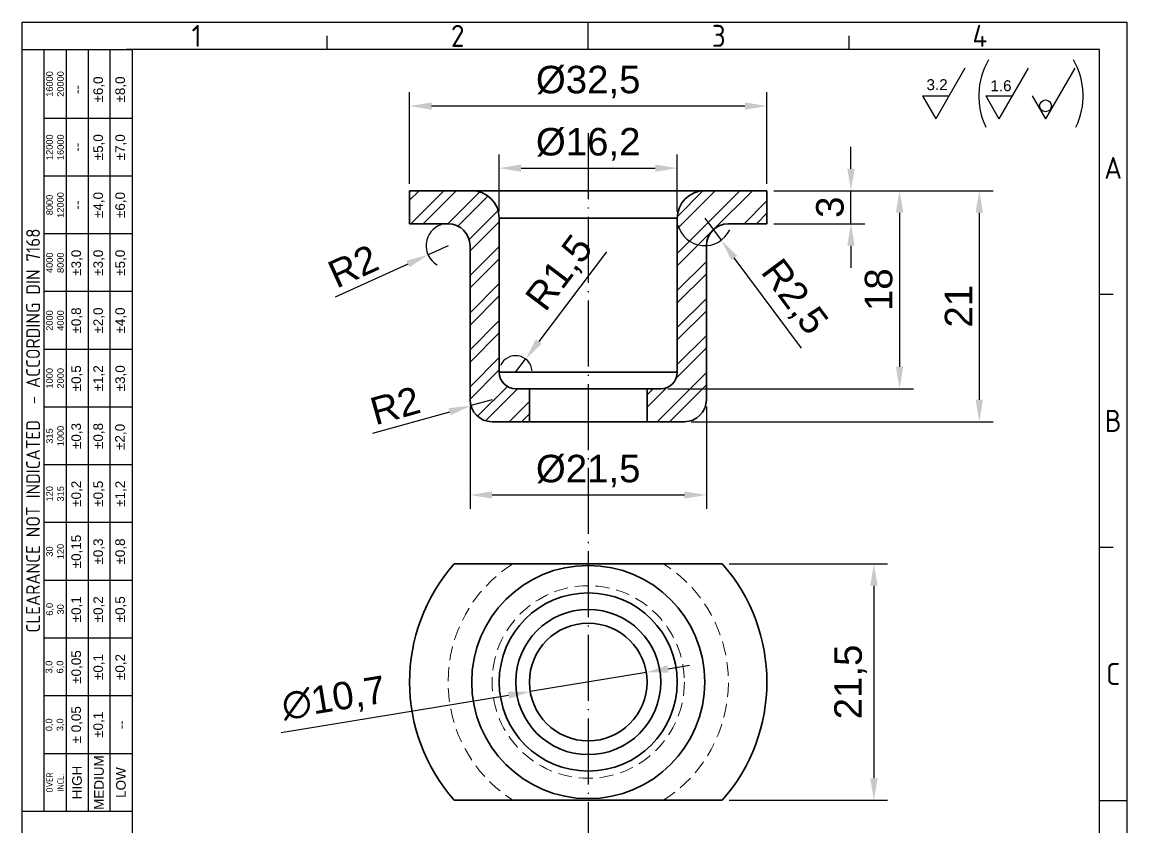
# Model space of a CAD drawing. Header units: millimetres. Extents: x 5006 to 5107, y 1363 to 1504.
# Drawn here: x 5006.1 to 5106.6, y 1430.5 to 1503.6 of the extents above; entities that cross this region are included whole.
import ezdxf
from ezdxf.enums import TextEntityAlignment as Align

# ---------------------------------------------------------------- set-up
doc = ezdxf.new("R2010")
doc.units = ezdxf.units.MM
doc.linetypes.add('ACAD_ISO04W100', pattern=[30, 24, -3, 0, -3])
doc.linetypes.add('HIDDEN', pattern=[1.905, 1.27, -0.635])
for name, color, linetype, lineweight in [('AM_0', 7, 'Continuous', 40), ('AM_4', 1, 'ACAD_ISO04W100', 25), ('AM_5', 3, 'Continuous', 25)]:
    doc.layers.add(name, color=color, linetype=linetype, lineweight=lineweight)
doc.styles.add('ACISOTS', font='isocp.shx', dxfattribs={"height": 1})
doc.styles.get("Standard").update_dxf_attribs({"font": 'arial.ttf'})
doc.dimstyles.new('ISO-25', dxfattribs={"dimtxt": 2.5, "dimasz": 2, "dimexe": 1.25, "dimexo": 0.625, "dimtad": 1, "dimtxsty": 'Standard', "dimcen": 2, "dimadec": 0, "dimazin": 0, "dimtfac": 1, "dimtmove": 0, "dimatfit": 3, "dimfxl": 1, "dimarcsym": 0})

# ---------------------------------------------------------------- blocks, each defined once
blk = doc.blocks.new('*D21')
at = {"layer": 'AM_5', "color": 0, "lineweight": -2, "ltscale": 0.25, "transparency": 16777216}
for p, q in [((5041.38, 1488.94), (5041.38, 1497.27)), ((5073.88, 1488.94), (5073.88, 1497.27)), ((5043.38, 1496.02), (5071.88, 1496.02))]:
    blk.add_line(p, q, dxfattribs=at)
at = {"layer": 'AM_5', "color": 0, "ltscale": 0.25, "transparency": 16777216}
for points in [[(5043.38, 1496.35), (5043.38, 1495.68), (5041.38, 1496.02)], [(5071.88, 1496.35), (5071.88, 1495.68), (5073.88, 1496.02)]]:
    blk.add_solid(points, dxfattribs=at)
at = {"layer": 'Defpoints', "color": 0, "ltscale": 0.25, "transparency": 16777216}
for p in [(5073.88, 1496.02), (5041.38, 1488.32), (5073.88, 1488.32)]:
    blk.add_point(p, dxfattribs=at)
at = {"layer": 'AM_5', "color": 0, "ltscale": 0.25, "transparency": 16777216, "insert": (5057.63, 1498.19), "char_height": 2.5, "attachment_point": 5}
blk.add_mtext('%%C32,5', dxfattribs=at)
blk = doc.blocks.new('*D22')
at = {"layer": 'AM_5', "color": 0, "lineweight": -2, "ltscale": 0.25, "transparency": 16777216}
for p, q in [((5049.53, 1486.44), (5049.53, 1491.62)), ((5065.73, 1486.44), (5065.73, 1491.62)), ((5051.53, 1490.37), (5063.73, 1490.37))]:
    blk.add_line(p, q, dxfattribs=at)
at = {"layer": 'AM_5', "color": 0, "ltscale": 0.25, "transparency": 16777216}
for points in [[(5051.53, 1490.7), (5051.53, 1490.04), (5049.53, 1490.37)], [(5063.73, 1490.7), (5063.73, 1490.04), (5065.73, 1490.37)]]:
    blk.add_solid(points, dxfattribs=at)
at = {"layer": 'Defpoints', "color": 0, "ltscale": 0.25, "transparency": 16777216}
for p in [(5065.73, 1490.37), (5049.53, 1485.82), (5065.73, 1485.82)]:
    blk.add_point(p, dxfattribs=at)
at = {"layer": 'AM_5', "color": 0, "ltscale": 0.25, "transparency": 16777216, "insert": (5057.63, 1492.54), "char_height": 2.5, "attachment_point": 5}
blk.add_mtext('%%C16,2', dxfattribs=at)
blk = doc.blocks.new('*D23')
at = {"layer": 'AM_5', "color": 0, "lineweight": -2, "ltscale": 0.25, "transparency": 16777216}
for p, q in [((5070.45, 1454.41), (5084.87, 1454.41)), ((5083.62, 1452.41), (5083.62, 1434.91)), ((5070.45, 1432.91), (5084.87, 1432.91))]:
    blk.add_line(p, q, dxfattribs=at)
at = {"layer": 'AM_5', "color": 0, "ltscale": 0.25, "transparency": 16777216}
for points in [[(5083.29, 1452.41), (5083.96, 1452.41), (5083.62, 1454.41)], [(5083.29, 1434.91), (5083.96, 1434.91), (5083.62, 1432.91)]]:
    blk.add_solid(points, dxfattribs=at)
at = {"layer": 'Defpoints', "color": 0, "ltscale": 0.25, "transparency": 16777216}
for p in [(5069.82, 1454.41), (5069.82, 1432.91), (5083.62, 1432.91)]:
    blk.add_point(p, dxfattribs=at)
at = {"layer": 'AM_5', "color": 0, "ltscale": 0.25, "transparency": 16777216, "insert": (5081.5, 1443.66), "char_height": 2.5, "attachment_point": 5, "rotation": 90}
blk.add_mtext('21,5', dxfattribs=at)
blk = doc.blocks.new('*D24')
at = {"layer": 'AM_5', "color": 0, "lineweight": -2, "ltscale": 0.25, "transparency": 16777216}
for p, q in [((5046.88, 1468.69), (5046.88, 1459.41)), ((5068.38, 1468.69), (5068.38, 1459.41)), ((5048.88, 1460.66), (5066.38, 1460.66))]:
    blk.add_line(p, q, dxfattribs=at)
at = {"layer": 'AM_5', "color": 0, "ltscale": 0.25, "transparency": 16777216}
for points in [[(5048.88, 1460.99), (5048.88, 1460.33), (5046.88, 1460.66)], [(5066.38, 1460.99), (5066.38, 1460.33), (5068.38, 1460.66)]]:
    blk.add_solid(points, dxfattribs=at)
at = {"layer": 'Defpoints', "color": 0, "ltscale": 0.25, "transparency": 16777216}
for p in [(5046.88, 1469.32), (5068.38, 1469.32), (5068.38, 1460.66)]:
    blk.add_point(p, dxfattribs=at)
at = {"layer": 'AM_5', "color": 0, "ltscale": 0.25, "transparency": 16777216, "insert": (5057.63, 1462.83), "char_height": 2.5, "attachment_point": 5}
blk.add_mtext('%%C21,5', dxfattribs=at)
blk = doc.blocks.new('*D25')
at = {"layer": 'AM_5', "color": 0, "lineweight": -2, "ltscale": 0.25, "transparency": 16777216}
for p, q in [((5062.91, 1444.53), (5052.36, 1442.79)), ((5064.89, 1444.85), (5066.86, 1445.18)), ((5029.69, 1439.06), (5050.38, 1442.47))]:
    blk.add_line(p, q, dxfattribs=at)
at = {"layer": 'AM_5', "color": 0, "ltscale": 0.25, "transparency": 16777216}
for points in [[(5064.83, 1445.18), (5064.94, 1444.52), (5062.91, 1444.53)], [(5050.33, 1442.79), (5050.44, 1442.14), (5052.36, 1442.79)]]:
    blk.add_solid(points, dxfattribs=at)
at = {"layer": 'Defpoints', "color": 0, "ltscale": 0.25, "transparency": 16777216}
for p in [(5062.91, 1444.53), (5052.36, 1442.79)]:
    blk.add_point(p, dxfattribs=at)
at = {"layer": 'AM_5', "color": 0, "ltscale": 0.25, "transparency": 16777216, "insert": (5034.5, 1442.05), "char_height": 2.5, "attachment_point": 5, "rotation": 9.3388}
blk.add_mtext('∅10,7', dxfattribs=at)
blk = doc.blocks.new('*D26')
at = {"layer": 'AM_5', "color": 0, "lineweight": -2, "ltscale": 0.25, "transparency": 16777216}
for p, q in [((5081.53, 1490.32), (5081.53, 1492.32)), ((5074.51, 1488.32), (5082.78, 1488.32)), ((5081.53, 1485.32), (5081.53, 1488.32)), ((5074.51, 1485.32), (5082.78, 1485.32)), ((5081.53, 1483.32), (5081.53, 1481.32))]:
    blk.add_line(p, q, dxfattribs=at)
at = {"layer": 'AM_5', "color": 0, "ltscale": 0.25, "transparency": 16777216}
for points in [[(5081.2, 1490.32), (5081.87, 1490.32), (5081.53, 1488.32)], [(5081.2, 1483.32), (5081.87, 1483.32), (5081.53, 1485.32)]]:
    blk.add_solid(points, dxfattribs=at)
at = {"layer": 'Defpoints', "color": 0, "ltscale": 0.25, "transparency": 16777216}
for p in [(5073.88, 1488.32), (5081.53, 1488.32), (5073.88, 1485.32)]:
    blk.add_point(p, dxfattribs=at)
at = {"layer": 'AM_5', "color": 0, "ltscale": 0.25, "transparency": 16777216, "insert": (5079.63, 1486.82), "char_height": 2.5, "attachment_point": 5, "rotation": 90}
blk.add_mtext('3', dxfattribs=at)
blk = doc.blocks.new('*D27')
at = {"layer": 'AM_5', "color": 0, "lineweight": -2, "ltscale": 0.25, "transparency": 16777216}
for p, q in [((5074.51, 1488.32), (5087.21, 1488.32)), ((5085.96, 1486.32), (5085.96, 1472.32)), ((5064.86, 1470.32), (5087.21, 1470.32))]:
    blk.add_line(p, q, dxfattribs=at)
at = {"layer": 'AM_5', "color": 0, "ltscale": 0.25, "transparency": 16777216}
for points in [[(5085.62, 1486.32), (5086.29, 1486.32), (5085.96, 1488.32)], [(5085.62, 1472.32), (5086.29, 1472.32), (5085.96, 1470.32)]]:
    blk.add_solid(points, dxfattribs=at)
at = {"layer": 'Defpoints', "color": 0, "ltscale": 0.25, "transparency": 16777216}
for p in [(5073.88, 1488.32), (5064.23, 1470.32), (5085.96, 1470.32)]:
    blk.add_point(p, dxfattribs=at)
at = {"layer": 'AM_5', "color": 0, "ltscale": 0.25, "transparency": 16777216, "insert": (5084.06, 1479.32), "char_height": 2.5, "attachment_point": 5, "rotation": 90}
blk.add_mtext('18', dxfattribs=at)
blk = doc.blocks.new('*D28')
at = {"layer": 'AM_5', "color": 0, "lineweight": -2, "ltscale": 0.25, "transparency": 16777216}
for p, q in [((5074.51, 1488.32), (5094.46, 1488.32)), ((5093.21, 1486.32), (5093.21, 1469.32)), ((5067.01, 1467.32), (5094.46, 1467.32))]:
    blk.add_line(p, q, dxfattribs=at)
at = {"layer": 'AM_5', "color": 0, "ltscale": 0.25, "transparency": 16777216}
for points in [[(5092.87, 1486.32), (5093.54, 1486.32), (5093.21, 1488.32)], [(5092.87, 1469.32), (5093.54, 1469.32), (5093.21, 1467.32)]]:
    blk.add_solid(points, dxfattribs=at)
at = {"layer": 'Defpoints', "color": 0, "ltscale": 0.25, "transparency": 16777216}
for p in [(5073.88, 1488.32), (5066.38, 1467.32), (5093.21, 1467.32)]:
    blk.add_point(p, dxfattribs=at)
at = {"layer": 'AM_5', "color": 0, "ltscale": 0.25, "transparency": 16777216, "insert": (5091.32, 1477.82), "char_height": 2.5, "attachment_point": 5, "rotation": 90}
blk.add_mtext('21', dxfattribs=at)
blk = doc.blocks.new('*D29')
at = {"layer": 'AM_5', "color": 0, "lineweight": -2, "ltscale": 0.25, "transparency": 16777216}
for p, q in [((5044.88, 1483.32), (5043.06, 1482.49)), ((5034.64, 1478.66), (5041.24, 1481.66))]:
    blk.add_line(p, q, dxfattribs=at)
blk.add_arc((5044.88, 1483.32), 2, 107.9049, 240.2742, dxfattribs=at)
at = {"layer": 'AM_5', "color": 0, "ltscale": 0.25, "transparency": 16777216}
blk.add_solid([(5041.11, 1481.96), (5041.38, 1481.36), (5043.06, 1482.49)], dxfattribs=at)
at = {"layer": 'Defpoints', "color": 0, "ltscale": 0.25, "transparency": 16777216}
for p in [(5043.06, 1482.49), (5044.88, 1483.32)]:
    blk.add_point(p, dxfattribs=at)
at = {"layer": 'AM_5', "color": 0, "ltscale": 0.25, "transparency": 16777216, "insert": (5036.25, 1481.46), "char_height": 2.5, "attachment_point": 5, "rotation": 24.4643}
blk.add_mtext('R2', dxfattribs=at)
blk = doc.blocks.new('*D30')
at = {"layer": 'AM_5', "color": 0, "lineweight": -2, "ltscale": 0.25, "transparency": 16777216}
for p, q in [((5068.23, 1485.82), (5069.73, 1483.81)), ((5077.02, 1474.01), (5070.92, 1482.21))]:
    blk.add_line(p, q, dxfattribs=at)
blk.add_arc((5068.23, 1485.82), 2.5, 194.3239, 335.3059, dxfattribs=at)
at = {"layer": 'AM_5', "color": 0, "ltscale": 0.25, "transparency": 16777216}
blk.add_solid([(5071.19, 1482.41), (5070.65, 1482.01), (5069.73, 1483.81)], dxfattribs=at)
at = {"layer": 'Defpoints', "color": 0, "ltscale": 0.25, "transparency": 16777216}
for p in [(5068.23, 1485.82), (5069.73, 1483.81)]:
    blk.add_point(p, dxfattribs=at)
at = {"layer": 'AM_5', "color": 0, "ltscale": 0.25, "transparency": 16777216, "insert": (5076.27, 1478.58), "char_height": 2.5, "attachment_point": 5, "rotation": 306.658}
blk.add_mtext('R2,5', dxfattribs=at)
blk = doc.blocks.new('*D31')
at = {"layer": 'AM_5', "color": 0, "lineweight": -2, "ltscale": 0.25, "transparency": 16777216}
for p, q in [((5048.88, 1469.32), (5046.96, 1468.78)), ((5038.05, 1466.27), (5045.03, 1468.23))]:
    blk.add_line(p, q, dxfattribs=at)
at = {"layer": 'AM_5', "color": 0, "ltscale": 0.25, "transparency": 16777216}
blk.add_solid([(5044.94, 1468.55), (5045.12, 1467.91), (5046.96, 1468.78)], dxfattribs=at)
at = {"layer": 'Defpoints', "color": 0, "ltscale": 0.25, "transparency": 16777216}
for p in [(5048.88, 1469.32), (5046.96, 1468.78)]:
    blk.add_point(p, dxfattribs=at)
at = {"layer": 'AM_5', "color": 0, "ltscale": 0.25, "transparency": 16777216, "insert": (5040.07, 1468.79), "char_height": 2.5, "attachment_point": 5, "rotation": 15.7151}
blk.add_mtext('R2', dxfattribs=at)
blk = doc.blocks.new('*D32')
at = {"layer": 'AM_5', "color": 0, "lineweight": -2, "ltscale": 0.25, "transparency": 16777216}
for p, q in [((5059.31, 1482.75), (5053.15, 1474.61)), ((5051.03, 1471.82), (5051.94, 1473.01))]:
    blk.add_line(p, q, dxfattribs=at)
blk.add_arc((5051.03, 1471.82), 1.5, 5.129, 156.1268, dxfattribs=at)
at = {"layer": 'AM_5', "color": 0, "ltscale": 0.25, "transparency": 16777216}
blk.add_solid([(5052.88, 1474.81), (5053.41, 1474.41), (5051.94, 1473.01)], dxfattribs=at)
at = {"layer": 'Defpoints', "color": 0, "ltscale": 0.25, "transparency": 16777216}
for p in [(5051.94, 1473.01), (5051.03, 1471.82)]:
    blk.add_point(p, dxfattribs=at)
at = {"layer": 'AM_5', "color": 0, "ltscale": 0.25, "transparency": 16777216, "insert": (5055.14, 1480.76), "char_height": 2.5, "attachment_point": 5, "rotation": 52.8755}
blk.add_mtext('R1,5', dxfattribs=at)

msp = doc.modelspace()

# ---------------------------------------------------------------- hatches: boundary and pattern name
at = {"layer": 'AM_5', "ltscale": 0.25}
h = msp.add_hatch(dxfattribs=at)
h.set_pattern_fill('ANSI32', color=1, scale=0.25)
h.paths.add_polyline_path([(5049.534, 1485.817, 0.4142136), (5047.034, 1488.317), (5041.384, 1488.317), (5041.384, 1485.317), (5044.884, 1485.317, -0.4142136), (5046.884, 1483.317), (5046.884, 1469.317, 0.4142136), (5048.884, 1467.317), (5052.284, 1467.317), (5052.284, 1470.317), (5051.034, 1470.317, -0.4142136), (5049.534, 1471.817)])
h.paths.add_polyline_path([(5073.884, 1488.317), (5068.234, 1488.317, 0.4142136), (5065.734, 1485.817), (5065.734, 1471.817, -0.4142136), (5064.234, 1470.317), (5062.984, 1470.317), (5062.984, 1467.317), (5066.384, 1467.317, 0.4142136), (5068.384, 1469.317), (5068.384, 1483.317, -0.4142136), (5070.384, 1485.317), (5073.884, 1485.317)])

# ---------------------------------------------------------------- linework, layer by layer
at = {"color": 135, "lineweight": 25}
for p, q in [((5006.134, 1363.145), (5006.134, 1503.645)), ((5006.134, 1503.645), (5106.634, 1503.645)), ((5057.634, 1501.145), (5057.634, 1503.645)), ((5106.634, 1503.645), (5106.634, 1363.145)), ((5033.884, 1501.145), (5033.884, 1502.395)), ((5081.384, 1501.145), (5081.384, 1502.395)), ((5008.134, 1431.895), (5008.134, 1501.145)), ((5010.134, 1501.145), (5010.134, 1431.895)), ((5012.134, 1501.145), (5012.134, 1431.895)), ((5014.134, 1431.895), (5014.134, 1501.145)), ((5016.134, 1494.895), (5008.134, 1494.895)), ((5016.134, 1489.645), (5008.134, 1489.645)), ((5016.134, 1484.395), (5008.134, 1484.395)), ((5016.134, 1479.145), (5008.134, 1479.145)), ((5105.384, 1478.895), (5104.134, 1478.895)), ((5016.134, 1473.895), (5008.134, 1473.895)), ((5016.134, 1468.645), (5008.134, 1468.645)), ((5016.134, 1463.395), (5008.134, 1463.395)), ((5016.134, 1458.145), (5008.134, 1458.145)), ((5105.384, 1455.895), (5104.134, 1455.895)), ((5016.134, 1452.895), (5008.134, 1452.895)), ((5016.134, 1447.645), (5008.134, 1447.645)), ((5016.134, 1442.395), (5008.134, 1442.395)), ((5016.134, 1437.145), (5008.134, 1437.145)), ((5104.134, 1432.895), (5106.634, 1432.895))]:
    msp.add_line(p, q, dxfattribs=at)
for p, q in [((5104.134, 1501.145), (5015.634, 1501.145)), ((5016.134, 1501.145), (5016.134, 1365.645)), ((5104.134, 1365.645), (5104.134, 1501.145))]:
    msp.add_line(p, q)
msp.add_lwpolyline([(5016.134, 1501.145), (5016.134, 1431.895), (5006.134, 1431.895), (5006.134, 1501.145)], close=True, dxfattribs=at)
at = {"color": 7, "linetype": 'HIDDEN', "lineweight": 0}
msp.add_circle((5057.634, 1443.659), 8.75, dxfattribs=at)
for start, end in [(122.5271, 237.4729), (302.5271, 57.4729)]:
    msp.add_arc((5057.634, 1443.659), 12.75, start, end, dxfattribs=at)
at = {"layer": 'AM_0', "lineweight": 35}
for p, q in [((5041.384, 1488.317), (5041.384, 1485.317)), ((5041.384, 1488.317), (5073.884, 1488.317)), ((5073.884, 1485.317), (5073.884, 1488.317)), ((5049.534, 1485.817), (5049.534, 1471.817)), ((5065.734, 1485.817), (5049.534, 1485.817)), ((5065.734, 1471.817), (5065.734, 1485.817)), ((5044.884, 1485.317), (5041.384, 1485.317)), ((5073.884, 1485.317), (5070.384, 1485.317)), ((5046.884, 1483.317), (5046.884, 1469.317)), ((5068.384, 1469.317), (5068.384, 1483.317)), ((5049.534, 1471.817), (5065.734, 1471.817)), ((5064.234, 1470.317), (5051.034, 1470.317)), ((5052.284, 1470.317), (5052.284, 1467.317)), ((5062.984, 1467.317), (5062.984, 1470.317)), ((5066.384, 1467.317), (5048.884, 1467.317))]:
    msp.add_line(p, q, dxfattribs=at)
at = {"layer": 'AM_0', "color": 7, "linetype": 'Continuous', "lineweight": 35}
for p, q in [((5069.82, 1454.409), (5045.448, 1454.409)), ((5045.448, 1432.909), (5069.82, 1432.909))]:
    msp.add_line(p, q, dxfattribs=at)
for radius in [10.6, 8.1, 6.6, 5.35]:
    msp.add_circle((5057.634, 1443.659), radius, dxfattribs=at)
at = {"layer": 'AM_0', "lineweight": 35}
for centre, radius, start, end in [((5047.034, 1485.817), 2.5, 0, 90), ((5068.234, 1485.817), 2.5, 90, 180), ((5044.884, 1483.317), 2, 0, 90), ((5070.384, 1483.317), 2, 90, 180), ((5051.034, 1471.817), 1.5, 180, 270), ((5064.234, 1471.817), 1.5, 270, 0), ((5048.884, 1469.317), 2, 180, 270), ((5066.384, 1469.317), 2, 270, 0)]:
    msp.add_arc(centre, radius, start, end, dxfattribs=at)
at = {"layer": 'AM_0', "color": 7, "linetype": 'Continuous', "lineweight": 35}
for start, end in [(138.58269, 221.41731), (318.58269, 41.41731)]:
    msp.add_arc((5057.634, 1443.659), 16.25, start, end, dxfattribs=at)
at = {"layer": 'AM_4', "ltscale": 0.25}
msp.add_line((5057.634, 1493.543), (5057.634, 1416.582), dxfattribs=at)
at = {"layer": 'AM_5'}
for p, q in [((5091.897, 1499.447), (5089.239, 1494.843)), ((5097.654, 1499.447), (5094.996, 1494.843)), ((5101.888, 1499.447), (5099.229, 1494.843)), ((5088.03, 1496.936), (5090.447, 1496.936)), ((5088.03, 1496.936), (5089.239, 1494.843)), ((5093.787, 1496.936), (5096.204, 1496.936)), ((5093.787, 1496.936), (5094.996, 1494.843)), ((5098.021, 1496.936), (5099.229, 1494.843))]:
    msp.add_line(p, q, dxfattribs=at)
msp.add_circle((5099.234, 1496.029), 0.536, dxfattribs=at)
for centre, start, end in [((5099.666, 1496.931), 149.81687, 205.95777), ((5096.148, 1496.931), 334.04223, 30.18313)]:
    msp.add_arc(centre, 6.508, start, end, dxfattribs=at)

# ---------------------------------------------------------------- texts
at = {"color": 135, "lineweight": 25, "style": 'ACISOTS'}
for s, p in [('1', (5022.009, 1502.395)), ('2', (5045.759, 1502.395)), ('3', (5069.509, 1502.395)), ('4', (5093.259, 1502.395)), ('A', (5105.384, 1490.395)), ('B', (5105.384, 1467.395)), ('C', (5105.384, 1444.395))]:
    msp.add_text(s, height=2, dxfattribs=at).set_placement(p, align=Align.MIDDLE)
at = {"color": 135, "lineweight": 25, "attachment_point": 5, "rotation": 90}
for s, insert, char_height, width in [('16000\\P20000', (5009.134, 1498.02), 0.6, 6.25), ('±6,0', (5013.134, 1497.52), 0.875, 5.25), ('±8,0', (5015.134, 1497.52), 0.875, 5.25), ('--', (5011.134, 1497.52), 0.875, 5.25), ('12000\\P16000', (5009.134, 1492.27), 0.6, 5.25), ('--', (5011.134, 1492.27), 0.875, 5.25), ('±5,0', (5013.134, 1492.27), 0.875, 5.25), ('±7,0', (5015.134, 1492.27), 0.875, 5.25), ('8000\\P12000', (5009.134, 1487.02), 0.6, 5.25), ('±4,0', (5013.134, 1487.02), 0.875, 5.25), ('±6,0', (5015.134, 1487.02), 0.875, 5.25), ('--', (5011.134, 1487.02), 0.875, 5.25), ('{\\Fisocp.shx|c0;CLEARANCE NOT INDICATED  - ACCORDING DIN 7168}', (5007.134, 1466.52), 1.25, 69.25), ('4000\\P8000', (5009.134, 1481.77), 0.6, 5.25), ('±3,0', (5011.134, 1481.77), 0.875, 5.25), ('±3,0', (5013.134, 1481.77), 0.875, 5.25), ('±5,0', (5015.134, 1481.77), 0.875, 5.25), ('2000\\P4000', (5009.134, 1476.52), 0.6, 5.25), ('±0,8', (5011.134, 1476.52), 0.875, 5.25), ('±2,0', (5013.134, 1476.52), 0.875, 5.25), ('±4,0', (5015.134, 1476.52), 0.875, 5.25), ('±0,5', (5011.134, 1471.27), 0.875, 5.25), ('±1,2', (5013.134, 1471.27), 0.875, 5.25), ('±3,0', (5015.134, 1471.27), 0.875, 5.25), ('1000\\P2000', (5009.134, 1471.27), 0.6, 5.25), ('315\\P1000', (5009.134, 1466.02), 0.6, 5.25), ('±0,3', (5011.134, 1466.02), 0.875, 5.25), ('±0,8', (5013.134, 1466.02), 0.875, 5.25), ('±2,0', (5015.118, 1465.941), 0.875, 5.25), ('120\\P315', (5009.134, 1460.77), 0.6, 5.25), ('±0,2', (5011.134, 1460.77), 0.875, 5.25), ('±0,5', (5013.134, 1460.77), 0.875, 5.25), ('±1,2', (5015.134, 1460.77), 0.875, 5.25), ('±0,15', (5011.134, 1455.52), 0.875, 5.25), ('±0,3', (5013.134, 1455.52), 0.875, 5.25), ('±0,8', (5015.134, 1455.52), 0.875, 5.25), ('30\\P120', (5009.134, 1455.52), 0.6, 5.25), ('±0,1', (5011.134, 1450.27), 0.875, 5.25), ('±0,2', (5013.134, 1450.27), 0.875, 5.25), ('±0,5', (5015.134, 1450.27), 0.875, 5.25), ('6,0\\P30', (5009.134, 1450.27), 0.6, 5.25), ('±0,05', (5011.134, 1445.02), 0.875, 5.25), ('3,0\\P6,0', (5009.134, 1445.02), 0.6, 5.25), ('±0,1', (5013.134, 1445.02), 0.875, 5.25), ('±0,2', (5015.134, 1445.02), 0.875, 5.25), ('± 0,05', (5011.134, 1439.77), 0.875, 5.25), ('0,0\\P3,0', (5009.134, 1439.77), 0.6, 5.25), ('\\pt4.79529;±0,1', (5013.134, 1439.77), 0.875, 5.25), ('--', (5015.134, 1439.77), 0.875, 5.25), ('MEDIUM', (5013.134, 1434.52), 0.875, 5.25), ('{\\Fisocp.shx|c0;OVER\\PINCL.}', (5009.134, 1434.52), 0.6, 5.25), ('HIGH', (5011.134, 1434.52), 0.875, 5.25), ('LOW', (5015.134, 1434.52), 0.875, 5.25)]:
    msp.add_mtext(s, dxfattribs=dict(at, insert=insert, char_height=char_height, width=width))
at = {"layer": 'AM_5', "char_height": 0.9946, "attachment_point": 1}
for s, insert in [('3.2', (5088.403, 1498.455)), ('1.6', (5094.213, 1498.359))]:
    msp.add_mtext_dynamic_manual_height_columns(s, width=18.23779, gutter_width=12.5, heights=[0], dxfattribs=dict(at, insert=insert))

# ---------------------------------------------------------------- dimensions: what is measured, and where the dimension line sits
at = {"layer": 'AM_5', "ltscale": 0.25}
for base, p1, p2, text, picture, middle in [((5073.884, 1496.017), (5041.384, 1488.317), (5073.884, 1488.317), '%%C32,5', '*D21', (5057.634, 1498.185)), ((5065.734, 1490.369), (5049.534, 1485.817), (5065.734, 1485.817), '%%C16,2', '*D22', (5057.634, 1492.538)), ((5068.384, 1460.66), (5046.884, 1469.317), (5068.384, 1469.317), '%%C21,5', '*D24', (5057.634, 1462.828))]:
    dim = msp.add_linear_dim(base=base, p1=p1, p2=p2, text=text, dimstyle='ISO-25', dxfattribs=at)
    dim.commit()
    dim.dimension.update_dxf_attribs({"geometry": picture, "text_midpoint": middle})
for base, p1, p2, picture, middle in [((5081.535, 1488.317), (5073.884, 1485.317), (5073.884, 1488.317), '*D26', (5079.632, 1486.817)), ((5085.957, 1470.317), (5073.884, 1488.317), (5064.234, 1470.317), '*D27', (5084.056, 1479.317)), ((5093.205, 1467.317), (5073.884, 1488.317), (5066.384, 1467.317), '*D28', (5091.325, 1477.817)), ((5083.623, 1432.909), (5069.82, 1454.409), (5069.82, 1432.909), '*D23', (5081.496, 1443.659))]:
    dim = msp.add_linear_dim(base=base, p1=p1, p2=p2, angle=90, dimstyle='ISO-25', dxfattribs=at)
    dim.commit()
    dim.dimension.update_dxf_attribs({"geometry": picture, "text_midpoint": middle})
for center, mpoint, picture, middle in [((5068.234, 1485.817), (5069.727, 1483.811), '*D30', (5076.273, 1478.578)), ((5044.884, 1483.317), (5043.064, 1482.488), '*D29', (5036.253, 1481.455)), ((5051.034, 1471.817), (5051.94, 1473.013), '*D32', (5055.136, 1480.76)), ((5048.884, 1469.317), (5046.959, 1468.775), '*D31', (5040.07, 1468.79))]:
    dim = msp.add_radius_dim(center=center, mpoint=mpoint, dimstyle='ISO-25', dxfattribs=at)
    dim.commit()
    dim.dimension.update_dxf_attribs({"geometry": picture, "text_midpoint": middle})
dim = msp.add_diameter_dim_2p(p1=(5062.914, 1444.527), p2=(5052.355, 1442.79), dimstyle='ISO-25', dxfattribs=at)
dim.commit()
dim.dimension.update_dxf_attribs({"geometry": '*D25', "text_midpoint": (5034.853, 1439.912), "dimtype": 163})

doc.saveas('drawing.dxf')
